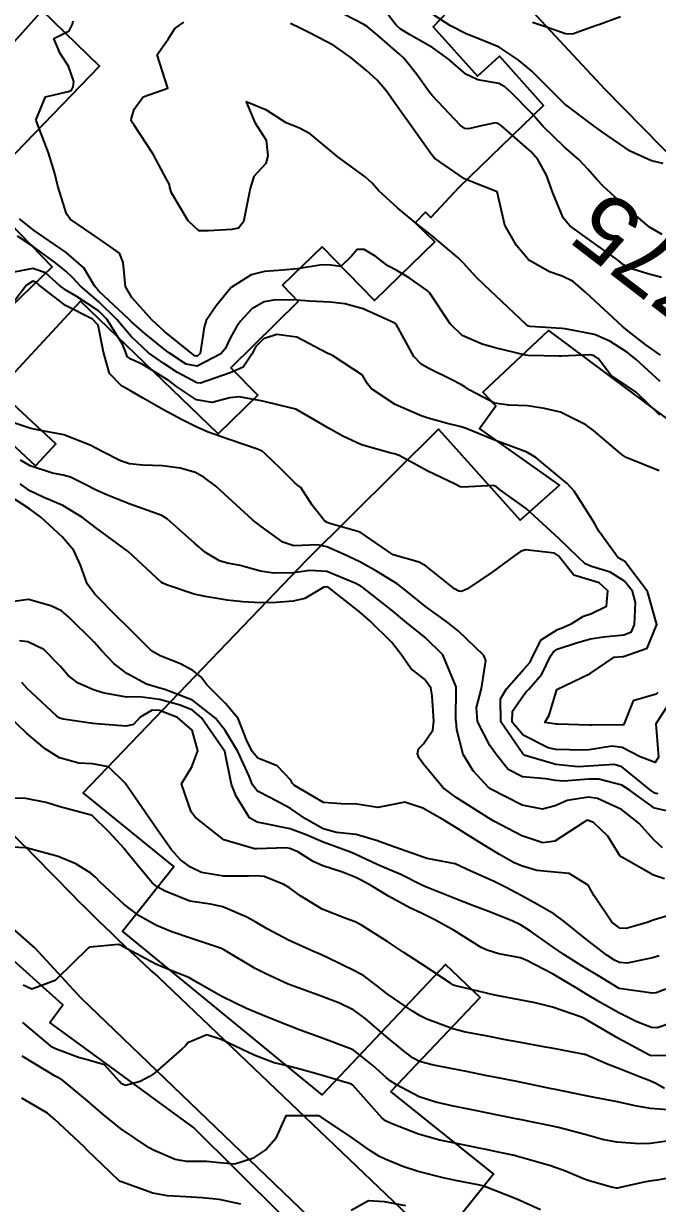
# Model space of a CAD drawing. Header units: metres. Extents: x 318500 to 325275, y 7408834 to 7428799.
# Drawn here: x 321219.4 to 321257.7, y 7409542.8 to 7409614.1 of the extents above; entities that cross this region are included whole.
import ezdxf
from ezdxf.enums import TextEntityAlignment as Align

# ---------------------------------------------------------------- set-up
doc = ezdxf.new("R2010")
doc.units = ezdxf.units.M
doc.header["$MEASUREMENT"] = 0
for name, color, linetype in [('Cotas', 45, 'Continuous'), ('Curvas de Nivel 1m', 11, 'Continuous'), ('Curvas de Nivel 5m', 15, 'Continuous'), ('Edificações', 30, 'Continuous'), ('Vias Primárias', 230, 'Continuous')]:
    doc.layers.add(name, color=color, linetype=linetype)
doc.styles.add('ARIAL', font='arial.ttf')

msp = doc.modelspace()

# ---------------------------------------------------------------- linework, layer by layer
at = {"layer": 'Curvas de Nivel 1m', "flags": 128}
for points, elevation in [([(321257.953, 7409601.354), (321257.179, 7409601.798), (321255.975, 7409602.829), (321254.866, 7409603.827), (321254.41, 7409604.25), (321253.998, 7409604.674), (321253.46, 7409605.304), (321252.933, 7409605.856), (321252.022, 7409606.643), (321250.752, 7409607.883), (321250.052, 7409608.672), (321248.849, 7409609.908), (321248.438, 7409610.279), (321248.075, 7409610.464), (321246.822, 7409610.683), (321246.081, 7409611.032), (321245.024, 7409611.961), (321244.1, 7409612.626), (321242.678, 7409613.425), (321242.117, 7409613.776), (321241.874, 7409614.004), (321240.907, 7409615.25)], 776), ([(321258.008, 7409605.635), (321257.305, 7409605.797), (321256.019, 7409606.378), (321254.343, 7409607.528), (321254.039, 7409607.76), (321253.923, 7409607.842), (321252.061, 7409609.242), (321251.429, 7409609.876), (321250.083, 7409611.206), (321249.715, 7409611.524), (321249.259, 7409611.902), (321248.101, 7409612.673), (321246.874, 7409613.173), (321246.113, 7409613.466), (321245.163, 7409613.96), (321244.13, 7409614.624)], 777), ([(321255.444, 7409614.507), (321254.123, 7409614.012), (321253.994, 7409613.97), (321253.649, 7409613.847), (321252.529, 7409613.448), (321252.114, 7409613.47), (321250.967, 7409613.882), (321250.124, 7409614.164)], 778), ([(321257.81, 7409590.44), (321256.394, 7409591.804), (321255.834, 7409592.198), (321254.859, 7409592.844), (321254.111, 7409593.836), (321253.853, 7409594.024), (321253.624, 7409594.073), (321251.852, 7409593.997), (321251.73, 7409593.993), (321249.852, 7409594.04), (321249.689, 7409594.056), (321247.859, 7409594.503), (321247.077, 7409594.717), (321245.87, 7409595.253), (321245.144, 7409595.957), (321243.907, 7409597.801), (321243.746, 7409597.972), (321242.667, 7409598.739), (321241.922, 7409599.185), (321241.372, 7409599.456), (321240.654, 7409600.019), (321239.936, 7409600.446), (321239.524, 7409600.446), (321239.183, 7409600.037), (321238.54, 7409599.427), (321237.924, 7409599.497), (321237.385, 7409599.519), (321235.922, 7409599.279), (321235.018, 7409599.191), (321233.92, 7409599.112), (321233.12, 7409598.916), (321231.91, 7409598.153), (321231.885, 7409598.13), (321231, 7409597.037), (321230.387, 7409596.152), (321230.268, 7409595.76), (321230.04, 7409594.157), (321229.848, 7409594.003), (321229.715, 7409594.028), (321229.52, 7409594.165), (321227.869, 7409595.483), (321227.104, 7409596.198), (321225.9, 7409597.538), (321225.519, 7409598.216), (321225.373, 7409599.667), (321225.149, 7409600.222), (321223.942, 7409601.069), (321222.178, 7409602.267), (321221.965, 7409602.603), (321221.431, 7409604.276), (321221.244, 7409605.031), (321220.871, 7409606.281), (321220.149, 7409608.178), (321220.131, 7409608.289), (321220.683, 7409609.662), (321222.066, 7409609.988), (321222.264, 7409610.07), (321222.36, 7409610.266), (321222.394, 7409610.586), (321222.082, 7409611.511), (321221.575, 7409612.275), (321221.198, 7409613.185), (321222.111, 7409613.658), (321222.327, 7409614.056), (321222.361, 7409614.266)], 772), ([(321257.837, 7409592.465), (321256.384, 7409593.805), (321255.856, 7409594.23), (321254.792, 7409594.9), (321253.872, 7409595.302), (321252.082, 7409595.662), (321251.877, 7409595.679), (321249.971, 7409595.797), (321249.879, 7409595.816), (321249.753, 7409595.892), (321247.906, 7409597.645), (321247.6, 7409597.925), (321246.728, 7409598.748), (321245.927, 7409599.629), (321245.603, 7409599.953), (321243.951, 7409601.341), (321243.152, 7409601.982), (321241.974, 7409602.933), (321240.803, 7409604.018), (321240.422, 7409604.451), (321239.998, 7409604.829), (321238.352, 7409606.047), (321238.014, 7409606.331), (321236.68, 7409607.421), (321236.035, 7409607.774), (321235.23, 7409608.092), (321234.051, 7409608.86), (321232.809, 7409609.372), (321233.339, 7409608.117), (321234.024, 7409607.054), (321234.13, 7409606.108), (321234.005, 7409605.639), (321233.27, 7409604.844), (321233.061, 7409604.119), (321232.88, 7409603.217), (321232.651, 7409602.123), (321232.348, 7409601.732), (321231.953, 7409601.644), (321230.53, 7409601.573), (321229.951, 7409601.571), (321229.309, 7409602.17), (321228.307, 7409603.864), (321228.198, 7409604.187), (321228.17, 7409604.366), (321227.995, 7409604.695), (321227.198, 7409606.198), (321226.036, 7409607.953), (321225.867, 7409608.213), (321225.881, 7409608.374), (321226.051, 7409608.913), (321226.596, 7409609.671), (321228.07, 7409610.19), (321227.428, 7409612.197), (321227.696, 7409612.594), (321228.104, 7409613.148), (321228.507, 7409613.791), (321229.052, 7409614.176)], 773), ([(321257.854, 7409594.054), (321256.973, 7409594.689), (321255.876, 7409595.528), (321255.53, 7409595.815), (321253.902, 7409597.322), (321253.338, 7409597.849), (321252.566, 7409598.509), (321251.92, 7409598.825), (321251.145, 7409599.1), (321249.929, 7409599.787), (321249.867, 7409599.828), (321249.805, 7409599.892), (321249.155, 7409600.689), (321248.446, 7409601.913), (321247.99, 7409603.92), (321246.544, 7409604.49), (321245.998, 7409604.709), (321244.204, 7409605.968), (321244.013, 7409606.186), (321242.714, 7409607.99), (321242.054, 7409608.93), (321241.284, 7409610.012), (321240.728, 7409610.672), (321240.082, 7409611.265), (321239.147, 7409612.039), (321238.101, 7409612.769), (321236.644, 7409613.54), (321236.116, 7409613.784), (321235.487, 7409614.089)], 774), ([(321257.763, 7409587.068), (321255.981, 7409587.808), (321255.771, 7409587.89), (321255.537, 7409588.05), (321253.795, 7409589.519), (321253.345, 7409589.847), (321251.811, 7409590.61), (321250.85, 7409590.845), (321249.817, 7409590.993), (321248.686, 7409591.038), (321247.819, 7409591.171), (321246.334, 7409591.942), (321246.036, 7409592.151), (321245.833, 7409592.268), (321245.209, 7409592.583), (321243.843, 7409593.256), (321243.388, 7409593.519), (321242.953, 7409593.983), (321241.879, 7409595.931), (321241.789, 7409596.001), (321239.893, 7409596.868), (321238.774, 7409597.164), (321237.898, 7409597.254), (321236.635, 7409597.333), (321235.899, 7409597.376), (321234.6, 7409597.399), (321233.898, 7409597.289), (321233.156, 7409596.852), (321232.475, 7409596.124), (321232.234, 7409595.767), (321231.865, 7409595.127), (321231.547, 7409594.443), (321231.29, 7409594.138), (321229.842, 7409593.395), (321229.195, 7409593.521), (321228.186, 7409594.185), (321227.854, 7409594.434), (321226.693, 7409595.377), (321225.878, 7409596.082), (321225.741, 7409596.212), (321223.905, 7409597.935), (321223.645, 7409598.244), (321223.009, 7409599.342), (321221.93, 7409600.27), (321219.95, 7409601.639), (321219.113, 7409602.303)], 771), ([(321258.35, 7409573.007), (321257.575, 7409571.79), (321257.725, 7409569.787), (321257.527, 7409569.46), (321256.618, 7409569.799), (321255.538, 7409570.363), (321254.916, 7409570.442), (321253.536, 7409570.224), (321253.181, 7409570.2), (321251.536, 7409570.238), (321251.071, 7409570.34), (321249.548, 7409571.119), (321248.897, 7409571.9), (321248.912, 7409572.558), (321249.585, 7409573.556), (321249.743, 7409573.733), (321249.902, 7409573.887), (321250.676, 7409574.802), (321251.215, 7409575.874), (321251.359, 7409576.128), (321251.616, 7409576.295), (321252.779, 7409576.696), (321253.626, 7409576.926), (321254.415, 7409577.041), (321255.63, 7409577.164), (321256.092, 7409577.346), (321256.277, 7409577.804), (321256.341, 7409579.122), (321256.17, 7409579.805), (321255.676, 7409580.404), (321254.81, 7409580.952), (321253.685, 7409581.305), (321253.296, 7409581.456), (321252.868, 7409581.852), (321251.707, 7409582.991), (321250.749, 7409583.88), (321249.734, 7409584.792), (321248.181, 7409585.914), (321247.942, 7409586.107), (321247.753, 7409586.19), (321245.897, 7409586.093), (321245.752, 7409586.112), (321245.436, 7409586.271), (321243.761, 7409587.084), (321243.176, 7409587.39), (321242.069, 7409587.996), (321241.772, 7409588.102), (321241.643, 7409588.131), (321239.779, 7409588.646), (321238.656, 7409589.172), (321237.794, 7409589.65), (321237.112, 7409590.06), (321235.811, 7409590.796), (321234.878, 7409591.03), (321233.818, 7409591.289), (321232.394, 7409591.552), (321231.82, 7409591.487), (321230.755, 7409591.207), (321229.818, 7409591.372), (321228.609, 7409592.178), (321228.158, 7409592.51), (321227.835, 7409592.718), (321226.532, 7409593.514), (321225.846, 7409593.824), (321225.615, 7409593.981), (321225.538, 7409594.215), (321225.344, 7409594.732), (321224.396, 7409596.232), (321223.888, 7409596.741), (321222.531, 7409597.63), (321221.906, 7409597.984), (321221.533, 7409598.274), (321220.678, 7409599.043), (321219.92, 7409599.292), (321218.669, 7409599.061)], 769), ([(321257.721, 7409567.573), (321257.507, 7409567.61), (321257.253, 7409567.793), (321255.524, 7409569.196), (321255.05, 7409569.342), (321253.524, 7409569.238), (321252.874, 7409569.201), (321251.525, 7409569.338), (321249.684, 7409569.888), (321249.532, 7409569.99), (321248.212, 7409571.91), (321248.191, 7409573.301), (321248.552, 7409573.906), (321249.602, 7409575.103), (321249.967, 7409575.526), (321250.136, 7409575.885), (321250.638, 7409576.866), (321251.634, 7409577.497), (321251.909, 7409577.593), (321252.486, 7409577.857), (321253.191, 7409578.303), (321253.649, 7409578.435), (321254.586, 7409578.896), (321254.665, 7409579.825), (321254.154, 7409580.312), (321253.676, 7409580.449), (321252.606, 7409580.783), (321251.748, 7409581.869), (321251.691, 7409581.944), (321251.454, 7409582.112), (321249.696, 7409582.31), (321249.388, 7409582.201), (321248.974, 7409581.901), (321247.68, 7409580.947), (321246.184, 7409579.942), (321245.827, 7409579.789), (321245.668, 7409579.804), (321245.411, 7409579.953), (321243.684, 7409581.327), (321243.265, 7409581.555), (321241.69, 7409582), (321239.71, 7409583.38), (321237.863, 7409583.904), (321237.718, 7409583.946), (321237.545, 7409584.053), (321236.796, 7409585.002), (321236.107, 7409586.075), (321235.904, 7409586.23), (321235.753, 7409586.344), (321234.881, 7409587.213), (321233.964, 7409588.107), (321233.772, 7409588.258), (321233.495, 7409588.392), (321231.783, 7409588.968), (321230.524, 7409589.414), (321229.794, 7409589.74), (321228.897, 7409590.174), (321227.808, 7409590.755), (321226.541, 7409591.481), (321225.825, 7409591.904), (321225.271, 7409592.218), (321224.558, 7409592.95), (321224.187, 7409594.235), (321223.875, 7409595.876), (321223.518, 7409596.245), (321221.892, 7409597.057), (321220.303, 7409598.286), (321220.096, 7409598.473), (321219.912, 7409598.523), (321219.544, 7409598.295), (321218.837, 7409597.364)], 768), ([(321258.868, 7409566.39), (321257.494, 7409566.707), (321255.959, 7409567.806), (321255.513, 7409568.093), (321254.13, 7409568.445), (321253.516, 7409568.446), (321251.993, 7409568.341), (321251.515, 7409568.381), (321250.92, 7409568.472), (321249.517, 7409568.593), (321248.656, 7409569.038), (321247.933, 7409569.914), (321247.539, 7409570.49), (321246.794, 7409571.931), (321246.73, 7409572.775), (321247.044, 7409573.928), (321247.303, 7409575.621), (321247.177, 7409575.926), (321245.632, 7409577.41), (321244.93, 7409577.957), (321243.654, 7409578.887), (321242.281, 7409579.991), (321241.932, 7409580.256), (321241.674, 7409580.421), (321240.688, 7409581.023), (321239.685, 7409581.575), (321238.698, 7409582.04), (321237.696, 7409582.479), (321237.141, 7409582.616), (321235.697, 7409582.538), (321235.028, 7409582.762), (321233.714, 7409583.708), (321233.188, 7409584.115), (321231.74, 7409585.441), (321230.98, 7409586.142), (321230.284, 7409586.681), (321229.758, 7409586.967), (321228.832, 7409587.246), (321227.762, 7409587.385), (321226.551, 7409587.413), (321225.763, 7409587.493), (321225.222, 7409587.676), (321224.106, 7409588.235), (321223.773, 7409588.427), (321223.386, 7409588.636), (321221.785, 7409589.244), (321220.596, 7409589.473), (321219.79, 7409589.635), (321217.844, 7409590.275)], 767), ([(321257.982, 7409564.307), (321257.465, 7409564.773), (321256.54, 7409565.799), (321255.492, 7409566.627), (321254.051, 7409567.283), (321253.503, 7409567.374), (321252.204, 7409567.155), (321251.495, 7409566.849), (321250.722, 7409566.647), (321249.495, 7409566.88), (321247.557, 7409567.871), (321247.51, 7409567.9), (321247.485, 7409567.92), (321246.531, 7409568.946), (321245.937, 7409569.944), (321245.552, 7409571.432), (321245.494, 7409571.951), (321245.49, 7409572.022), (321245.508, 7409573.951), (321245.506, 7409574.036), (321244.707, 7409575.959), (321243.626, 7409577.008), (321242.406, 7409577.989), (321241.649, 7409578.617), (321239.856, 7409580.027), (321239.746, 7409580.104), (321239.671, 7409580.146), (321239.44, 7409580.265), (321237.679, 7409580.995), (321236.668, 7409581.053), (321235.678, 7409580.913), (321234.466, 7409580.886), (321233.679, 7409581.02), (321232.453, 7409581.352), (321231.684, 7409581.497), (321231.196, 7409581.648), (321230.362, 7409582.15), (321229.698, 7409582.7), (321228.035, 7409584.185), (321227.723, 7409584.379), (321227.436, 7409584.482), (321225.733, 7409585.085), (321224.323, 7409585.65), (321223.745, 7409585.908), (321223.092, 7409586.25), (321222.194, 7409586.703), (321221.756, 7409586.823), (321221.099, 7409586.934), (321219.761, 7409587.373), (321219.182, 7409587.717)], 766), ([(321258.827, 7409560.35), (321257.402, 7409559.928), (321257.304, 7409559.889), (321257.044, 7409559.794), (321255.774, 7409559.426), (321255.395, 7409559.45), (321254.903, 7409559.817), (321253.845, 7409561.412), (321253.602, 7409561.837), (321253.533, 7409561.941), (321253.432, 7409562.076), (321252.342, 7409562.759), (321251.44, 7409562.825), (321250.386, 7409562.935), (321249.443, 7409563.211), (321248.969, 7409563.42), (321248.117, 7409563.91), (321247.456, 7409564.306), (321246.506, 7409564.893), (321245.474, 7409565.535), (321244.793, 7409565.957), (321243.491, 7409566.701), (321242.41, 7409567.072), (321241.493, 7409566.874), (321240.768, 7409566.734), (321239.494, 7409566.938), (321238.564, 7409566.969), (321237.495, 7409567.04), (321235.728, 7409568.077), (321235.619, 7409568.186), (321235.513, 7409568.393), (321234.685, 7409569.256), (321233.526, 7409569.726), (321233.18, 7409570.114), (321232.839, 7409570.819), (321232.326, 7409572.122), (321231.573, 7409573.027), (321230.438, 7409574.147), (321230.066, 7409574.624), (321229.599, 7409575.023), (321228.844, 7409575.413), (321227.607, 7409575.892), (321227.1, 7409576.195), (321225.632, 7409577.645), (321225.063, 7409578.219), (321223.661, 7409579.623), (321223.214, 7409580.247), (321222.808, 7409581.38), (321222.395, 7409582.259), (321221.702, 7409583.089), (321220.407, 7409584.283), (321219.727, 7409584.773), (321218.445, 7409585.603)], 764), ([(321257.767, 7409557.784), (321257.369, 7409557.654), (321255.835, 7409557.335), (321255.366, 7409557.384), (321255.07, 7409557.517), (321254.617, 7409557.821), (321253.384, 7409558.766), (321252.025, 7409559.861), (321251.407, 7409560.314), (321250.41, 7409560.885), (321249.423, 7409561.426), (321248.532, 7409561.903), (321247.799, 7409562.28), (321247.435, 7409562.437), (321246.399, 7409562.895), (321245.444, 7409563.334), (321243.747, 7409563.667), (321243.448, 7409563.757), (321243.294, 7409563.818), (321242.832, 7409563.979), (321241.457, 7409564.457), (321240.742, 7409564.729), (321239.466, 7409565.104), (321238.276, 7409565.233), (321237.471, 7409565.46), (321236.4, 7409566.066), (321235.489, 7409566.682), (321234.25, 7409567.347), (321233.504, 7409567.735), (321233.205, 7409568.113), (321232.99, 7409568.64), (321232.306, 7409570.122), (321231.549, 7409571.391), (321230.959, 7409572.139), (321229.576, 7409573.233), (321227.894, 7409573.877), (321227.586, 7409573.949), (321226.782, 7409574.198), (321225.596, 7409574.827), (321224.816, 7409575.436), (321224.07, 7409576.233), (321223.617, 7409576.731), (321222.076, 7409578.263), (321221.645, 7409578.615), (321221.005, 7409578.921), (321219.655, 7409579.311), (321218.781, 7409579.175)], 763), ([(321258.167, 7409555.778), (321257.582, 7409555.551), (321257.346, 7409555.519), (321255.35, 7409555.81), (321254.098, 7409556.57), (321253.362, 7409557.017), (321252.846, 7409557.329), (321252.016, 7409557.86), (321251.376, 7409558.302), (321249.998, 7409559.276), (321249.396, 7409559.655), (321248.892, 7409559.898), (321247.408, 7409560.481), (321246.543, 7409560.803), (321245.419, 7409561.246), (321243.609, 7409561.968), (321243.431, 7409562.051), (321242.151, 7409562.703), (321241.44, 7409563), (321240.732, 7409563.3), (321239.449, 7409563.906), (321239.114, 7409564.033), (321237.459, 7409564.644), (321236.437, 7409565.094), (321235.471, 7409565.457), (321233.788, 7409565.792), (321233.476, 7409565.86), (321233.019, 7409566.115), (321232.2, 7409567.423), (321231.934, 7409568.126), (321231.53, 7409570.13), (321230.104, 7409572.152), (321229.567, 7409572.616), (321228.823, 7409572.919), (321227.576, 7409573.255), (321226.363, 7409573.417), (321225.578, 7409573.415), (321224.142, 7409573.671), (321223.584, 7409573.85), (321222.654, 7409574.254), (321222.05, 7409574.719), (321221.6, 7409575.265), (321220.591, 7409576.28), (321219.617, 7409576.748), (321219.113, 7409576.802)], 762), ([(321258.658, 7409553.77), (321257.66, 7409553.439), (321257.315, 7409553.455), (321256.423, 7409553.799), (321255.328, 7409554.334), (321254.191, 7409554.973), (321253.345, 7409555.49), (321252.75, 7409555.849), (321251.874, 7409556.381), (321251.358, 7409556.678), (321249.727, 7409557.525), (321249.368, 7409557.66), (321249.174, 7409557.699), (321248.089, 7409557.909), (321247.373, 7409558.116), (321247.012, 7409558.289), (321245.39, 7409559.308), (321244.219, 7409559.962), (321243.406, 7409560.349), (321242.712, 7409560.679), (321241.421, 7409561.381), (321240.381, 7409562.016), (321239.76, 7409562.352), (321239.435, 7409562.508), (321238.634, 7409562.842), (321237.442, 7409563.215), (321236.872, 7409563.486), (321235.932, 7409564.073), (321235.453, 7409564.27), (321235.229, 7409564.308), (321233.452, 7409564.245), (321233.314, 7409564.25), (321231.46, 7409564.78), (321229.736, 7409566.156), (321229.485, 7409566.474), (321228.911, 7409568.169), (321229.52, 7409569.206), (321229.899, 7409570.154), (321229.549, 7409571.408), (321228.673, 7409572.173), (321227.566, 7409572.595), (321227.139, 7409572.622), (321226.405, 7409572.202), (321225.998, 7409571.761), (321225.552, 7409571.662), (321224.006, 7409571.781), (321223.554, 7409571.822), (321221.753, 7409572.071), (321221.558, 7409572.132), (321221.351, 7409572.272), (321219.585, 7409573.924), (321219.248, 7409574.295)], 761), ([(321258.094, 7409549.778), (321257.564, 7409550.077), (321257.274, 7409550.206), (321256.593, 7409550.48), (321255.282, 7409551.005), (321254.68, 7409551.215), (321253.29, 7409551.813), (321253.267, 7409551.817), (321253.151, 7409551.842), (321251.295, 7409552.197), (321250.898, 7409552.272), (321249.3, 7409552.559), (321248.487, 7409552.717), (321247.305, 7409552.941), (321246.069, 7409553.178), (321245.311, 7409553.381), (321243.737, 7409553.966), (321243.323, 7409554.167), (321242.86, 7409554.444), (321241.342, 7409555.477), (321240.666, 7409556.01), (321239.914, 7409556.58), (321239.358, 7409556.876), (321237.745, 7409557.667), (321237.368, 7409557.844), (321237.223, 7409557.906), (321236.846, 7409558.058), (321235.38, 7409558.721), (321234.084, 7409559.405), (321233.396, 7409559.811), (321232.853, 7409560.115), (321231.409, 7409560.736), (321230.655, 7409560.898), (321229.414, 7409561.088), (321227.92, 7409561.685), (321227.426, 7409561.955), (321227.14, 7409562.193), (321225.611, 7409564.046), (321225.48, 7409564.21), (321225.451, 7409564.247), (321224.517, 7409565.276), (321223.517, 7409566.239), (321223.48, 7409566.266), (321223.442, 7409566.28), (321221.488, 7409566.81), (321220.734, 7409567.035), (321219.495, 7409567.291), (321218.492, 7409567.308)], 759), ([(321258.558, 7409548.463), (321257.252, 7409548.565), (321256.328, 7409548.725), (321255.257, 7409548.968), (321253.87, 7409549.222), (321253.263, 7409549.345), (321251.404, 7409549.732), (321251.268, 7409549.758), (321250.694, 7409549.876), (321249.273, 7409550.167), (321247.821, 7409550.458), (321247.276, 7409550.562), (321246.133, 7409550.792), (321245.28, 7409550.96), (321244.047, 7409551.198), (321243.284, 7409551.407), (321242.91, 7409551.599), (321242.407, 7409551.983), (321241.303, 7409552.893), (321239.98, 7409554.02), (321239.327, 7409554.49), (321238.451, 7409554.921), (321237.339, 7409555.347), (321235.35, 7409556.08), (321233.961, 7409556.706), (321233.359, 7409557.01), (321231.511, 7409558.129), (321231.371, 7409558.204), (321231.258, 7409558.245), (321229.381, 7409558.863), (321228.325, 7409559.237), (321227.391, 7409559.621), (321226.341, 7409560.201), (321225.41, 7409560.899), (321223.985, 7409562.232), (321223.718, 7409562.521), (321223.435, 7409562.778), (321222.519, 7409563.332), (321221.445, 7409563.784), (321219.598, 7409564.289), (321219.45, 7409564.31), (321217.546, 7409564.413)], 758), ([(321258.397, 7409546.598), (321257.22, 7409546.443), (321256.583, 7409546.433), (321255.221, 7409546.524), (321254.35, 7409546.696), (321253.228, 7409547.013), (321251.693, 7409547.404), (321251.235, 7409547.512), (321249.358, 7409547.889), (321249.24, 7409547.913), (321249.214, 7409547.916), (321247.246, 7409548.32), (321246.754, 7409548.421), (321245.252, 7409548.729), (321244.281, 7409548.933), (321243.259, 7409549.266), (321241.899, 7409549.991), (321241.513, 7409550.237), (321241.274, 7409550.437), (321240.451, 7409551.182), (321239.389, 7409552.029), (321239.291, 7409552.093), (321239.171, 7409552.152), (321237.302, 7409552.848), (321236.078, 7409553.299), (321235.313, 7409553.59), (321234.04, 7409554.099), (321233.324, 7409554.394), (321232.839, 7409554.603), (321231.338, 7409555.317), (321229.896, 7409556.152), (321229.556, 7409556.361), (321229.353, 7409556.467), (321228.127, 7409556.947), (321227.361, 7409557.278), (321225.616, 7409558.208), (321225.372, 7409558.355), (321225.124, 7409558.463), (321223.371, 7409558.311), (321223.319, 7409558.293), (321223.26, 7409558.242), (321221.351, 7409556.38), (321221.291, 7409556.33), (321221.207, 7409556.271), (321219.855, 7409555.765), (321219.337, 7409556.005)], 757), ([(321259.198, 7409544.513), (321257.648, 7409544.237), (321257.194, 7409544.162), (321256.871, 7409544.116), (321255.491, 7409543.807), (321255.245, 7409543.753), (321255.189, 7409543.751), (321254.893, 7409543.814), (321253.55, 7409544.191), (321253.195, 7409544.319), (321252.116, 7409544.773), (321251.202, 7409545.097), (321249.521, 7409545.573), (321249.208, 7409545.668), (321249.034, 7409545.718), (321248.148, 7409545.906), (321247.213, 7409546.097), (321246.993, 7409546.144), (321245.218, 7409546.506), (321244.523, 7409546.654), (321243.226, 7409547.009), (321241.58, 7409547.65), (321241.237, 7409547.825), (321241.021, 7409548.003), (321239.269, 7409549.969), (321239.179, 7409550.031), (321237.275, 7409550.584), (321236.134, 7409550.923), (321235.281, 7409551.133), (321234.508, 7409551.317), (321233.287, 7409551.781), (321232.566, 7409552.117), (321231.299, 7409552.725), (321230.432, 7409553.014), (321229.295, 7409552.525), (321229.121, 7409552.334), (321228.95, 7409552.165), (321227.275, 7409550.695), (321226.977, 7409550.489), (321226.398, 7409550.199), (321225.523, 7409549.95), (321225.268, 7409550.063), (321225.129, 7409550.212), (321224.247, 7409551.192), (321223.282, 7409551.474), (321222.671, 7409551.636), (321221.289, 7409552.155), (321221.081, 7409552.272), (321219.312, 7409553.745)], 756), ([(321232.5, 7409542.786), (321231.174, 7409543.061), (321230.162, 7409543.159), (321229.176, 7409543.217), (321228.062, 7409543.292), (321227.179, 7409543.453), (321225.276, 7409544.121), (321225.189, 7409544.153), (321225.152, 7409544.173), (321225.116, 7409544.211), (321224.132, 7409545.164), (321223.207, 7409546.053), (321223.017, 7409546.243), (321221.235, 7409547.913), (321220.81, 7409548.274), (321219.249, 7409549.192)], 754), ([(321242.463, 7409542.688), (321241.174, 7409542.929), (321240.202, 7409542.987), (321239.166, 7409542.407)], 754)]:
    msp.add_lwpolyline(points, dxfattribs=dict(at, elevation=elevation))
at = {"layer": 'Curvas de Nivel 5m', "flags": 128}
for points, elevation in [([(321257.92, 7409598.76), (321257.095, 7409598.972), (321255.925, 7409599.333), (321255.625, 7409599.513), (321255.247, 7409599.82), (321253.944, 7409600.752), (321252.376, 7409601.864), (321251.967, 7409602.36), (321251.347, 7409603.876), (321250.954, 7409604.927), (321250.44, 7409605.886), (321250.017, 7409606.363), (321248.242, 7409607.917), (321248.042, 7409608.056), (321247.878, 7409608.087), (321247.116, 7409607.934), (321246.249, 7409607.735), (321246.037, 7409607.746), (321245.743, 7409607.953), (321244.066, 7409609.718), (321243.868, 7409609.973), (321243.119, 7409611.023), (321242.334, 7409611.996), (321242.093, 7409612.227), (321240.727, 7409613.404), (321240.118, 7409613.91), (321239.931, 7409614.032), (321238.134, 7409614.955)], 775), ([(321257.696, 7409573.681), (321257.587, 7409573.591), (321256.202, 7409573.182), (321255.661, 7409571.809), (321255.636, 7409571.732), (321255.559, 7409571.726), (321253.68, 7409571.716), (321253.558, 7409571.718), (321251.651, 7409571.776), (321251.559, 7409571.782), (321250.87, 7409571.877), (321251.117, 7409572.324), (321251.59, 7409573.87), (321253.6, 7409574.842), (321255.05, 7409575.818), (321255.564, 7409575.857), (321255.611, 7409575.862), (321257.054, 7409576.36), (321257.64, 7409577.79), (321257.076, 7409579.796), (321255.688, 7409581.599), (321255.557, 7409581.68), (321255.299, 7409581.816), (321254.126, 7409583.422), (321253.897, 7409583.837), (321253.725, 7409584.142), (321252.626, 7409585.857), (321252.203, 7409586.312), (321251.758, 7409586.685), (321250.313, 7409587.885), (321249.775, 7409588.21), (321249.286, 7409588.389), (321247.785, 7409588.948), (321246.112, 7409589.629), (321245.797, 7409589.73), (321244.892, 7409589.959), (321243.804, 7409590.264), (321243.388, 7409590.395), (321241.816, 7409591.077), (321240.379, 7409592.022), (321240.136, 7409592.329), (321239.838, 7409592.846), (321238.038, 7409594.048), (321237.851, 7409594.116), (321237.713, 7409594.191), (321235.866, 7409595.143), (321234.663, 7409595.303), (321233.864, 7409595.049), (321233.39, 7409594.581), (321233.159, 7409594.117), (321232.623, 7409593.341), (321231.839, 7409593), (321230.047, 7409592.371), (321229.832, 7409592.391), (321228.673, 7409593.012), (321227.844, 7409593.554), (321226.905, 7409594.199), (321225.865, 7409595.184), (321224.998, 7409596.223), (321223.896, 7409597.299), (321222.779, 7409598.257), (321222.359, 7409598.708), (321221.919, 7409599.143), (321221.291, 7409599.644), (321220.413, 7409600.285), (321219.935, 7409600.623), (321218.999, 7409601.249)], 770), ([(321258.09, 7409562.434), (321257.439, 7409562.658), (321255.516, 7409563.743), (321255.45, 7409563.778), (321255.432, 7409563.792), (321255.42, 7409563.81), (321254.66, 7409565.015), (321253.798, 7409565.835), (321253.482, 7409565.963), (321253.37, 7409565.953), (321253.197, 7409565.844), (321251.463, 7409564.705), (321250.735, 7409564.604), (321249.467, 7409565.025), (321247.782, 7409565.915), (321247.483, 7409566.101), (321247.033, 7409566.38), (321245.501, 7409567.336), (321244.701, 7409567.958), (321243.524, 7409569.353), (321243.269, 7409569.715), (321243.161, 7409569.976), (321243.218, 7409570.292), (321243.539, 7409570.587), (321244.097, 7409571.42), (321244.155, 7409571.964), (321244.057, 7409573.491), (321243.963, 7409573.966), (321243.595, 7409574.487), (321242.764, 7409575.145), (321242.171, 7409575.992), (321241.62, 7409576.698), (321240.292, 7409578.02), (321239.648, 7409578.582), (321237.761, 7409580.049), (321237.67, 7409580.079), (321237.505, 7409580.052), (321236.356, 7409579.373), (321235.657, 7409579.199), (321234.633, 7409579.117), (321233.655, 7409579.109), (321232.604, 7409579.172), (321231.657, 7409579.27), (321230.326, 7409579.484), (321229.662, 7409579.636), (321227.99, 7409580.185), (321227.769, 7409580.287), (321227.672, 7409580.361), (321225.69, 7409582.21), (321223.711, 7409583.643), (321222.916, 7409584.252), (321221.731, 7409584.991), (321220.542, 7409585.478), (321219.744, 7409585.869), (321219.161, 7409586.299)], 765), ([(321258.918, 7409551.766), (321257.29, 7409551.75), (321257.138, 7409551.792), (321255.305, 7409552.794), (321253.525, 7409553.837), (321253.322, 7409553.964), (321253.082, 7409554.086), (321251.332, 7409554.676), (321250.28, 7409554.936), (321249.338, 7409555.12), (321247.843, 7409555.412), (321247.344, 7409555.519), (321245.569, 7409555.947), (321245.398, 7409555.997), (321245.351, 7409556.015), (321245.166, 7409556.138), (321243.363, 7409557.311), (321242.963, 7409557.573), (321242.34, 7409557.985), (321241.379, 7409558.619), (321239.782, 7409559.637), (321239.397, 7409559.843), (321238.843, 7409560.036), (321237.408, 7409560.603), (321236.066, 7409561.425), (321235.427, 7409561.879), (321235.09, 7409562.085), (321233.899, 7409562.568), (321233.435, 7409562.62), (321232.952, 7409562.598), (321231.435, 7409562.586), (321230.11, 7409562.823), (321229.44, 7409563.132), (321228.85, 7409563.575), (321228.297, 7409564.177), (321227.467, 7409565.352), (321226.889, 7409566.196), (321225.51, 7409568.21), (321224.497, 7409569.203), (321223.521, 7409569.379), (321222.697, 7409569.427), (321221.525, 7409569.75), (321220.664, 7409570.279), (321219.544, 7409571.223), (321218.422, 7409572.307)], 760), ([(321250.6, 7409542.445), (321249.178, 7409543.084), (321247.271, 7409543.836), (321247.189, 7409543.86), (321246.927, 7409543.924), (321245.456, 7409544.209), (321245.193, 7409544.266), (321244.798, 7409544.35), (321243.198, 7409544.747), (321242.278, 7409545.061), (321241.205, 7409545.509), (321240.871, 7409545.67), (321240.32, 7409546.013), (321239.221, 7409546.779), (321237.327, 7409548.049), (321237.241, 7409548.098), (321237.178, 7409548.114), (321235.241, 7409548.12), (321235.207, 7409548.114), (321235.183, 7409548.081), (321234.587, 7409546.722), (321234.033, 7409546.098), (321233.204, 7409545.535), (321232.129, 7409545.193), (321231.201, 7409545.276), (321230.417, 7409545.356), (321229.202, 7409545.367), (321228.514, 7409545.481), (321227.209, 7409546.049), (321226.952, 7409546.193), (321225.227, 7409547.344), (321224.156, 7409548.226), (321223.252, 7409549.01), (321221.704, 7409550.263), (321221.436, 7409550.432), (321221.272, 7409550.518), (321220.699, 7409550.852), (321219.281, 7409551.714)], 755)]:
    msp.add_lwpolyline(points, dxfattribs=dict(at, elevation=elevation))
at = {"layer": 'Edificações'}
for points in [[(321245.411, 7409615.246), (321244.123, 7409613.895), (321246.784, 7409610.915), (321248.124, 7409612.112), (321250.776, 7409609.142), (321245.67, 7409604.187), (321243.97, 7409602.386), (321243.648, 7409602.694), (321243.027, 7409602.047), (321244.217, 7409600.907), (321240.572, 7409597.36), (321237.404, 7409600.615), (321235.011, 7409598.285), (321235.964, 7409597.307), (321231.885, 7409593.297), (321233.51, 7409591.644), (321231.13, 7409589.304), (321222.792, 7409597.316), (321217.815, 7409591.949), (321221.316, 7409588.702), (321220.081, 7409587.37), (321214.235, 7409592.792), (321221.097, 7409599.394), (321216.64, 7409603.958), (321223.946, 7409611.525), (321220.475, 7409614.877), (321213.169, 7409606.729)], [(321244.859, 7409540.981), (321247.764, 7409544.607), (321241.553, 7409549.582), (321246.948, 7409555.27), (321244.861, 7409557.249), (321237.405, 7409549.389), (321225.332, 7409559.277), (321228.442, 7409563.173), (321222.962, 7409567.626), (321236.493, 7409581.722), (321244.436, 7409589.598), (321249.373, 7409584.094), (321251.747, 7409586.206), (321246.923, 7409589.63), (321247.905, 7409590.996), (321247.125, 7409591.825), (321251.084, 7409595.546), (321258.208, 7409590.229)], [(321218.484, 7409533.229), (321223.304, 7409531.103), (321224.597, 7409532.807), (321225.808, 7409531.877), (321229.364, 7409536.001), (321229.924, 7409535.518), (321227.49, 7409531.758), (321235.609, 7409526.312), (321240.022, 7409524.166), (321247.603, 7409522.068), (321250.658, 7409525.838), (321244.513, 7409532.319), (321241.593, 7409535.301), (321240.829, 7409534.553), (321233.445, 7409540.177), (321234.941, 7409542.141), (321229.637, 7409547.418), (321220.954, 7409553.749), (321221.738, 7409554.825), (321215.558, 7409560.361)]]:
    msp.add_lwpolyline(points, dxfattribs=at)
at = {"layer": 'Vias Primárias'}
for points in [[(321325.81, 7409580.828), (321317.804, 7409579.799, -0.014257), (321311.873, 7409579.209, -0.047138), (321298.856, 7409579.515, -0.014751), (321291.381, 7409580.623, -0.094056), (321283.325, 7409583.694, -0.064456), (321269.372, 7409594.99), (321254.517, 7409610.114), (321241.364, 7409624.235), (321231.366, 7409632.107), (321224.038, 7409638.528), (321215.592, 7409645.809, 0.098133), (321210.296, 7409648.812), (321188.82, 7409657.146), (321148.114, 7409672.277, 0.032196)], [(321168.013, 7409608.964), (321175.746, 7409600.755), (321183.712, 7409594.212), (321196.037, 7409584.272), (321207.92, 7409574.718, -0.031222), (321221.161, 7409562.639, 0.016382), (321227.485, 7409556.515), (321248.812, 7409536.185), (321262.242, 7409523.745), (321266.029, 7409520.15), (321270.975, 7409517.405, 0.270486), (321278.779, 7409517.574), (321289.929, 7409522.624), (321309.07, 7409532.149), (321313.542, 7409534.277), (321322.4, 7409539.767, 0.097657), (321325.926, 7409543.048, 0.036142), (321329.675, 7409549.103, 0.019492), (321334.302, 7409558.854), (321337.178, 7409565.07)], [(321217.743, 7409532.814), (321224.956, 7409529.51), (321235.639, 7409524.888), (321239.962, 7409523.219, 0.003395), (321245.691, 7409521.881, 0.024809), (321249.426, 7409521.228, 0.077892), (321250.193, 7409521.253, 0.251157), (321253.213, 7409523.693, 0.319379), (321252.346, 7409527.582), (321241.161, 7409537.657), (321222.851, 7409555.217), (321220.038, 7409558.267), (321214.164, 7409563.415, 0.027726)]]:
    msp.add_lwpolyline(points, format="xyb", dxfattribs=at)

# ---------------------------------------------------------------- texts
at = {"layer": 'Cotas', "style": 'ARIAL'}
msp.add_text('775', height=4, rotation=142.4333, dxfattribs=at).set_placement((321257.066, 7409599.756, 775), align=Align.MIDDLE_CENTER)

doc.saveas('drawing.dxf')
